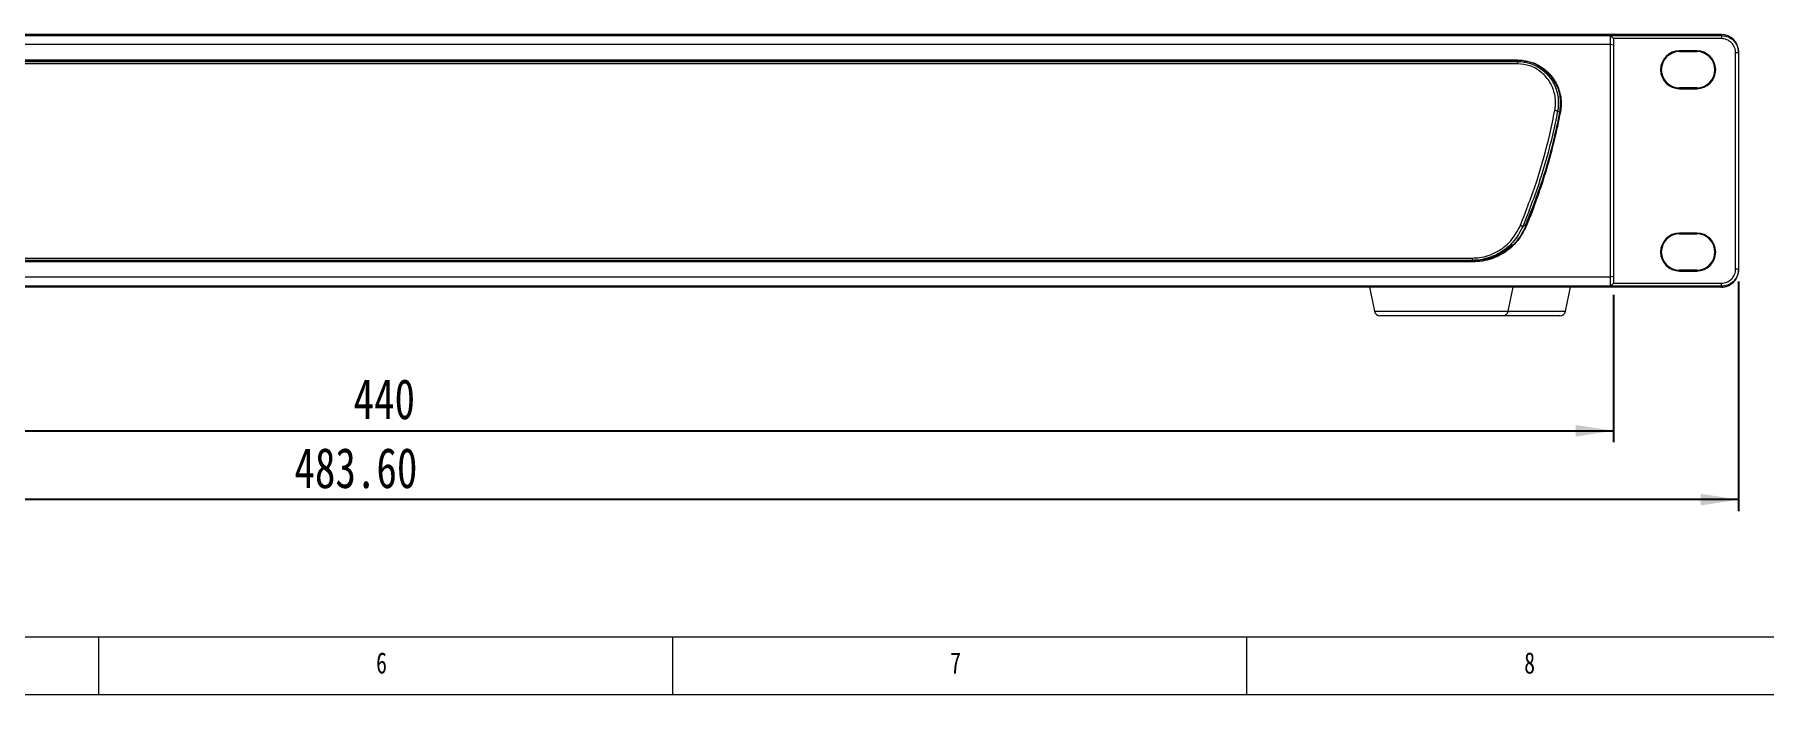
# Model space of a CAD drawing. Header units: millimetres. Extents: x 5 to 589, y 5 to 415.
# Drawn here: x 241.4 to 392.1, y 5 to 62.5 of the extents above; entities that cross this region are included whole.
import ezdxf

# ---------------------------------------------------------------- set-up
doc = ezdxf.new("R2010")
doc.units = ezdxf.units.MM
doc.styles.add('SLDTEXTSTYLE0', font='TXT', dxfattribs={"width": 0.75})
doc.dimstyles.new('SLDDIMSTYLE0', dxfattribs={"dimtxt": 3.5, "dimasz": 3.302, "dimexe": 0, "dimexo": 0.0625, "dimgap": 0.875, "dimtad": 1, "dimlfac": 2, "dimrnd": 1e-09, "dimzin": 12, "dimdsep": 46, "dimtxsty": 'SLDTEXTSTYLE0', "dimsah": 1, "dimcen": 0.09, "dimadec": 0, "dimazin": 3, "dimtfac": 1, "dimtofl": 0, "dimtmove": 0, "dimatfit": 3, "dimfxl": 1, "dimfrac": 2, "dimtolj": 1, "dimtzin": 12, "dimarcsym": 0})
doc.dimstyles.new('SLDDIMSTYLE1', dxfattribs={"dimtxt": 3.5, "dimasz": 3.302, "dimexe": 0, "dimexo": 0.0625, "dimgap": 0.875, "dimtad": 1, "dimlfac": 2, "dimrnd": 1e-09, "dimzin": 4, "dimdsep": 46, "dimtxsty": 'SLDTEXTSTYLE0', "dimsah": 1, "dimcen": 0.09, "dimadec": 0, "dimazin": 1, "dimtfac": 1, "dimtofl": 0, "dimtmove": 0, "dimatfit": 3, "dimfxl": 1, "dimfrac": 2, "dimtolj": 1, "dimtzin": 12, "dimarcsym": 0})

# ---------------------------------------------------------------- blocks, each defined once
blk = doc.blocks.new('_D')
for p, q in [((158.94, 39.81), (158.94, 26.96)), ((378.94, 39.81), (378.94, 26.96)), ((158.94, 27.96), (378.94, 27.96))]:
    blk.add_line(p, q)
for points in [[(158.94, 27.96), (162.25, 27.45), (162.25, 28.47)], [(378.94, 27.96), (375.64, 28.47), (375.64, 27.45)]]:
    blk.add_solid(points)
at = {"insert": (269.2, 32.47), "char_height": 3.5, "attachment_point": 1, "style": 'SLDTEXTSTYLE0'}
blk.add_mtext('440', dxfattribs=at)
blk = doc.blocks.new('_D_1')
for p, q in [((148.04, 40.96), (148.04, 20.96)), ((389.84, 40.96), (389.84, 20.96)), ((389.84, 21.96), (148.04, 21.96))]:
    blk.add_line(p, q)
for points in [[(148.04, 21.96), (151.35, 21.45), (151.35, 22.47)], [(389.84, 21.96), (386.54, 22.47), (386.54, 21.45)]]:
    blk.add_solid(points)
at = {"insert": (264.05, 26.47), "char_height": 3.5, "attachment_point": 1, "style": 'SLDTEXTSTYLE0'}
blk.add_mtext('483.60', dxfattribs=at)

msp = doc.modelspace()

# ---------------------------------------------------------------- linework, layer by layer
at = {"color": 7, "linetype": 'Continuous', "lineweight": 15}
for p, q in [((388.3443, 62.4586), (149.5443, 62.4586)), ((378.6943, 62.3578), (159.1943, 62.3578)), ((378.6943, 62.3729), (388.3443, 62.3729)), ((378.944, 62.1091), (378.6943, 62.3729)), ((378.6943, 62.3578), (378.6943, 62.3729)), ((378.6943, 61.5842), (378.6943, 62.3578)), ((378.9443, 62.1081), (378.6943, 62.3578)), ((388.3443, 62.1091), (378.944, 62.1091)), ((378.944, 62.1091), (378.9443, 62.1087)), ((378.9443, 62.1087), (378.9443, 62.1081)), ((378.9443, 62.1081), (378.9443, 61.5279)), ((388.3443, 62.3729), (388.3443, 62.4586)), ((388.3443, 62.3729), (388.3443, 62.1091)), ((378.6943, 61.5842), (159.1943, 61.5842)), ((378.6943, 41.3331), (378.6943, 61.5842)), ((378.9443, 61.5279), (378.6943, 61.5842)), ((378.9443, 61.5279), (378.9443, 41.3893)), ((386.1943, 61.0461), (384.6943, 61.0461)), ((384.6943, 61.0461), (384.6943, 60.9798)), ((384.6943, 60.9798), (386.1943, 60.9798)), ((386.1943, 61.0461), (386.1943, 60.9798)), ((389.5802, 42.0457), (389.5802, 60.8715)), ((389.8443, 60.8715), (389.5802, 60.8715)), ((389.8443, 60.8715), (389.8443, 42.0457)), ((223.9443, 60.1586), (370.5943, 60.1586)), ((223.9443, 60.1191), (370.5943, 60.1191)), ((370.5943, 59.9164), (223.9443, 59.9164)), ((370.5739, 60.2163), (223.9444, 60.2163)), ((223.9445, 60.2517), (370.5739, 60.2517)), ((370.5739, 60.2517), (370.5739, 60.2163)), ((370.5943, 60.1191), (370.5943, 60.1586)), ((384.6943, 57.7461), (384.6943, 57.8125)), ((386.1943, 57.8125), (384.6943, 57.8125)), ((384.6943, 57.7461), (386.1943, 57.7461)), ((386.1943, 57.7461), (386.1943, 57.8125)), ((374.2663, 55.6914), (374.0769, 55.8068)), ((374.3182, 55.7213), (374.2838, 55.7281)), ((371.3761, 45.8207), (371.3435, 45.8339)), ((386.1943, 45.1711), (384.6943, 45.1711)), ((384.6943, 45.1711), (384.6943, 45.1048)), ((384.6943, 45.1048), (386.1943, 45.1048)), ((386.1943, 45.1711), (386.1943, 45.1048)), ((211.0108, 43.0009), (366.6443, 43.0009)), ((366.6443, 42.7982), (211.0108, 42.7982)), ((366.6443, 42.7586), (211.0108, 42.7586)), ((211.4443, 42.701), (366.6804, 42.701)), ((366.6804, 42.6656), (211.4444, 42.6656)), ((366.6443, 42.7586), (366.6443, 42.7982)), ((366.6804, 42.6656), (366.6804, 42.701)), ((378.6943, 41.3331), (159.1943, 41.3331)), ((378.9443, 41.3893), (378.6943, 41.3331)), ((378.6943, 40.5595), (378.6943, 41.3331)), ((378.9443, 40.8091), (378.6943, 40.5595)), ((378.6943, 40.5444), (378.944, 40.8082)), ((378.9443, 40.8085), (378.944, 40.8082)), ((378.944, 40.8082), (388.3443, 40.8082)), ((378.9443, 41.3893), (378.9443, 40.8091)), ((378.9443, 40.8091), (378.9443, 40.8085)), ((384.6943, 41.8711), (384.6943, 41.9375)), ((386.1943, 41.9375), (384.6943, 41.9375)), ((384.6943, 41.8711), (386.1943, 41.8711)), ((386.1943, 41.8711), (386.1943, 41.9375)), ((388.3443, 40.5444), (388.3443, 40.8082)), ((389.8443, 42.0457), (389.5802, 42.0457)), ((388.3443, 40.4586), (149.5443, 40.4586)), ((378.6943, 40.5595), (159.1943, 40.5595)), ((357.6943, 40.4586), (358.114, 38.3606)), ((369.7747, 38.3606), (370.1943, 40.4586)), ((374.7747, 38.3606), (375.1943, 40.4586)), ((378.6943, 40.5444), (378.6943, 40.5595)), ((388.3443, 40.5444), (378.6943, 40.5444)), ((388.3443, 40.4586), (388.3443, 40.5444)), ((369.2844, 37.9586), (358.6042, 37.9586)), ((374.2844, 37.9586), (369.2844, 37.9586))]:
    msp.add_line(p, q, dxfattribs=at)
at = {"color": 8, "linetype": 'Continuous', "lineweight": 15}
for p, q in [((358.114, 38.3606), (364.2661, 38.3606)), ((364.2661, 38.3606), (369.7747, 38.3606)), ((369.7747, 38.3606), (374.7747, 38.3606))]:
    msp.add_line(p, q, dxfattribs=at)
at = {"color": 7, "linetype": 'Continuous', "lineweight": 0}
for p, q in [((10, 10), (584, 10)), ((247, 5), (247, 10)), ((297, 5), (297, 10)), ((347, 5), (347, 10)), ((5, 5), (589, 5))]:
    msp.add_line(p, q, dxfattribs=at)
at = {"color": 7, "linetype": 'Continuous', "lineweight": 15, "flags": 128}
msp.add_lwpolyline([(371.2445, 45.8076), (371.1327, 45.791), (371.0636, 45.7808)], dxfattribs=at)
at = {"color": 7, "linetype": 'Continuous', "lineweight": 15}
for centre, radius, start, end in [((384.6943, 59.3961), 1.65, 90, 270), ((384.6943, 59.3961), 1.5837, 90, 270), ((386.1943, 59.3961), 1.65, 270, 90), ((386.1943, 59.3961), 1.5837, 270, 90), ((384.6943, 43.5211), 1.65, 90, 270), ((384.6943, 43.5211), 1.5837, 90, 270), ((386.1943, 43.5211), 1.65, 270, 90), ((386.1943, 43.5211), 1.5837, 270, 90), ((358.6042, 38.4586), 0.5, 191.309932, 270), ((369.2844, 38.4586), 0.5, 270, 348.690068), ((374.2844, 38.4586), 0.5, 270, 348.690068)]:
    msp.add_arc(centre, radius, start, end, dxfattribs=at)
for centre, start_param, end_param in [((388.3443, 60.9566), 1.57079633, 3.14159265), ((388.3443, 41.9607), 0, 1.57079633)]:
    msp.add_ellipse(centre, major_axis=(0, -1.5021), ratio=0.99862953, start_param=start_param, end_param=end_param, dxfattribs=at)
for points, knots in [([(388.3443, 62.3729), (388.4977, 62.3591), (388.8328, 62.329), (389.2264, 62.1101), (389.5084, 61.8364), (389.6895, 61.5622), (389.8185, 61.2344), (389.8356, 60.9949), (389.8443, 60.8715)], [0, 0, 0, 0, 0.19515119, 0.42637096, 0.55612293, 0.69498361, 0.84294417, 1, 1, 1, 1]), ([(389.5802, 60.8715), (389.5771, 60.9521), (389.5708, 61.1149), (389.4697, 61.425), (389.2382, 61.7664), (388.8972, 61.9983), (388.5875, 62.0997), (388.4249, 62.106), (388.3443, 62.1091)], [0, 0, 0, 0, 0.12445202, 0.25136938, 0.50021638, 0.74893891, 0.87564201, 1, 1, 1, 1]), ([(370.5739, 60.2517), (370.9976, 60.2105), (371.8448, 60.1282), (372.9751, 59.4877), (373.8464, 58.5385), (374.355, 57.3385), (374.4237, 56.3541), (374.3355, 55.825), (374.3182, 55.7213)], [0, 0, 0, 0, 0.18827103, 0.37647383, 0.56661355, 0.75945348, 0.95289336, 1, 1, 1, 1]), ([(374.2838, 55.7281), (374.3232, 56.1542), (374.4021, 57.0064), (373.9743, 58.2398), (373.1903, 59.2676), (372.0988, 59.9737), (371.1676, 60.2037), (370.6588, 60.2145), (370.5739, 60.2163)], [0, 0, 0, 0, 0.19204519, 0.38403735, 0.57730867, 0.77071197, 0.96173635, 1, 1, 1, 1]), ([(370.5943, 60.1191), (370.5943, 60.1151), (370.5943, 60.107), (370.5943, 60.0613), (370.5943, 59.9968), (370.5943, 59.9432), (370.5943, 59.9164)], [0, 0, 0, 0, 0.25000028, 0.50000517, 0.75000034, 1, 1, 1, 1]), ([(370.5943, 60.1191), (370.5944, 60.1191), (370.9781, 60.1191), (371.752, 59.9896), (372.7865, 59.4289), (373.5971, 58.5527), (374.0992, 57.4331), (374.1657, 56.4758), (374.1084, 55.9326), (374.0769, 55.8068), (374.0769, 55.8068)], [0, 0, 0, 0, 0.0000047, 0.18165524, 0.36354756, 0.54960841, 0.74169593, 0.93815396, 0.99999512, 1, 1, 1, 1]), ([(373.8381, 55.8713), (373.8572, 55.9918), (373.937, 56.4954), (373.8533, 57.3984), (373.392, 58.4489), (372.6345, 59.2653), (371.6707, 59.8113), (370.9527, 59.8814), (370.5943, 59.9164)], [0, 0, 0, 0, 0.06206841, 0.25932432, 0.45201285, 0.63813235, 0.81942323, 1, 1, 1, 1]), ([(372.6074, 59.5583), (372.6509, 59.5351), (372.9176, 59.3925), (373.1314, 59.1757), (373.3104, 58.9942)], [0, 0, 0, 0, 0.162909646, 1, 1, 1, 1]), ([(370.839, 45.8489), (371.3415, 47.1504), (372.3396, 49.7359), (373.2738, 53.1225), (373.6944, 55.1712), (373.8381, 55.8713)], [0, 0, 0, 0, 0.40017814, 0.79503162, 1, 1, 1, 1]), ([(374.0769, 55.8068), (373.9325, 55.1063), (373.5099, 53.0563), (372.5711, 49.668), (371.5684, 47.0823), (371.0636, 45.7808)], [0, 0, 0, 0, 0.20494633, 0.59980144, 1, 1, 1, 1]), ([(373.8381, 55.8713), (373.8655, 55.8658), (373.9203, 55.8548), (373.9928, 55.8367), (374.0501, 55.8197), (374.068, 55.8111), (374.0769, 55.8068)], [0, 0, 0, 0, 0.24999008, 0.50000731, 0.75000319, 1, 1, 1, 1]), ([(374.2663, 55.6914), (374.0221, 54.5675), (373.5337, 52.3202), (372.5196, 49.0042), (371.6696, 46.8733), (371.2445, 45.8076)], [0, 0, 0, 0, 0.33336, 0.66658807, 1, 1, 1, 1]), ([(371.3435, 45.8339), (371.6529, 46.6253), (372.2717, 48.2082), (373.0615, 50.6652), (373.7518, 53.1734), (374.1065, 54.8766), (374.2838, 55.7281)], [0, 0, 0, 0, 0.24740291, 0.49479317, 0.74740094, 1, 1, 1, 1]), ([(374.3182, 55.7213), (374.1447, 54.8868), (373.7975, 53.2176), (373.1156, 50.7246), (372.3238, 48.2475), (371.692, 46.6297), (371.3761, 45.8207)], [0, 0, 0, 0, 0.24738385, 0.49477523, 0.74738094, 1, 1, 1, 1]), ([(366.6443, 43.0009), (366.8588, 43.0103), (367.5892, 43.0423), (368.8037, 43.4636), (370.0874, 44.438), (370.5882, 45.378), (370.839, 45.8489)], [0, 0, 0, 0, 0.11960107, 0.40728275, 0.70304906, 1, 1, 1, 1]), ([(371.0636, 45.7808), (371.0636, 45.7808), (370.7997, 45.2941), (370.2722, 44.301), (368.9201, 43.2793), (367.641, 42.8529), (366.8705, 42.7982), (366.6444, 42.7982), (366.6443, 42.7982)], [0, 0, 0, 0, 0.00000557, 0.29596125, 0.59158535, 0.87997385, 0.99999473, 1, 1, 1, 1]), ([(371.3761, 45.8207), (371.108, 45.3117), (370.5717, 44.2937), (369.1826, 43.2234), (367.8167, 42.7224), (366.9625, 42.6797), (366.6804, 42.6656)], [0, 0, 0, 0, 0.28677419, 0.57356967, 0.85918039, 1, 1, 1, 1]), ([(367.547, 42.8464), (367.8104, 42.8782), (368.6295, 42.977), (369.8428, 43.7234), (370.8395, 44.7654), (371.2111, 45.5532), (371.3435, 45.8339)], [0, 0, 0, 0, 0.15565212, 0.48414188, 0.81624395, 1, 1, 1, 1]), ([(370.839, 45.8489), (370.8647, 45.8387), (370.9161, 45.8184), (370.9843, 45.7957), (371.0383, 45.7813), (371.0552, 45.7809), (371.0636, 45.7808)], [0, 0, 0, 0, 0.25000838, 0.50000646, 0.74999601, 1, 1, 1, 1]), ([(370.1407, 44.1843), (369.8976, 43.9716), (369.4128, 43.5473), (368.5454, 43.1047), (367.6152, 42.8128), (366.9677, 42.7767), (366.6443, 42.7586)], [0, 0, 0, 0, 0.250547937, 0.499735796, 0.750206847, 1, 1, 1, 1]), ([(366.6443, 43.0009), (366.6443, 42.9741), (366.6443, 42.9205), (366.6443, 42.856), (366.6443, 42.8103), (366.6443, 42.8022), (366.6443, 42.7982)], [0, 0, 0, 0, 0.25000172, 0.49999768, 0.74999999, 1, 1, 1, 1]), ([(388.3443, 40.8082), (388.4248, 40.8113), (388.5874, 40.8175), (388.8971, 40.9189), (389.2382, 41.1508), (389.4696, 41.4922), (389.5709, 41.8023), (389.5771, 41.9651), (389.5802, 42.0457)], [0, 0, 0, 0, 0.124281461, 0.251057701, 0.499780119, 0.748626767, 0.875474273, 1, 1, 1, 1]), ([(389.8443, 42.0457), (389.8356, 41.9224), (389.8185, 41.6829), (389.6895, 41.355), (389.5084, 41.0809), (389.2264, 40.8072), (388.8328, 40.5882), (388.4977, 40.5581), (388.3443, 40.5444)], [0, 0, 0, 0, 0.15705552, 0.3050165, 0.44387667, 0.57362882, 0.80484875, 1, 1, 1, 1])]:
    msp.add_open_spline(points, degree=3, knots=knots, dxfattribs=at)

# ---------------------------------------------------------------- texts
at = {"color": 7, "linetype": 'Continuous', "lineweight": 0, "char_height": 1.8521, "attachment_point": 1, "style": 'SLDTEXTSTYLE0'}
for s, insert in [('6', (271.1667, 8.668)), ('7', (321.1667, 8.668)), ('8', (371.1667, 8.668))]:
    msp.add_mtext(s, dxfattribs=dict(at, insert=insert))

# ---------------------------------------------------------------- dimensions: what is measured, and where the dimension line sits
for base, p1, p2, dimstyle, picture, middle in [((148.0443, 21.9586), (389.8443, 41.9607), (148.0443, 41.9607), 'SLDDIMSTYLE1', '_D_1', (271.1631, 21.9586)), ((378.9443, 27.9586), (158.9443, 40.8091), (378.9443, 40.8091), 'SLDDIMSTYLE0', '_D', (273.0831, 27.9586))]:
    dim = msp.add_linear_dim(base=base, p1=p1, p2=p2, dimstyle=dimstyle)
    dim.commit()
    dim.dimension.update_dxf_attribs({"geometry": picture, "text_midpoint": middle, "dimtype": 160})

doc.saveas('drawing.dxf')
